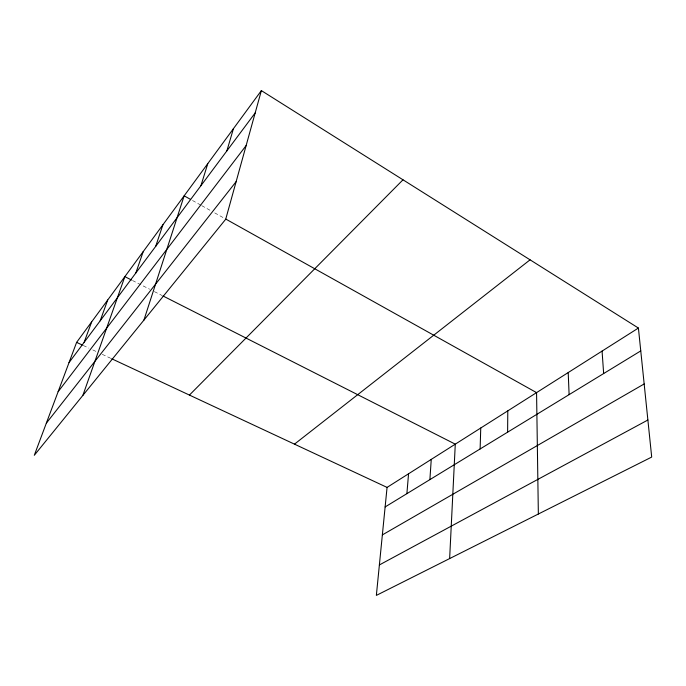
<?xml version="1.0" encoding="UTF-8"?>
<svg xmlns="http://www.w3.org/2000/svg" width="686" height="686" viewBox="0 0 686 686"><rect width="100%" height="100%" fill="white"/><g stroke="black" fill="none" stroke-linecap="round" stroke-linejoin="round"><path stroke-width="0.51" stroke-dasharray="3.43 2.57" d="M83.246 345.47L88.94 348.136M92.739 349.903L96.529 351.678M102.223 354.336L110.763 358.324M132.467 280.497L149.617 289.192M154.376 291.601L161.999 295.469M192.483 200.475L200.809 205.131M201.735 205.646L210.996 210.816M214.701 212.883L224.888 218.577"/><path stroke-width="1.03" d="M507.614 432.18L507.794 410.863M480.123 448.961L480.749 428.013M449.639 558.584L455.281 444.159L162.951 295.949M429.89 479.625L431.254 459.388M406.884 493.671L408.556 473.786M638.409 328.054L387.067 487.403L376.357 595.397L651.7 457.073L638.409 328.054L261.366 90.603L76.609 342.374L34.3 455.29L225.711 219.237L261.366 90.603M226.869 150.886L233.429 128.676M200.929 185.683L207.781 163.628M143.914 320.113L184.148 195.827L190.631 199.446M155.688 246.36L162.925 224.742M135.845 272.977L143.211 251.608M82.869 395.393L124.852 276.63L131.515 280.017M100.182 320.808L107.702 299.996M84.104 342.383L91.658 321.863M69.029 362.594L255.183 112.916M58.139 391.672L246.137 145.552M46.339 423.159L236.138 181.619M189.43 395.076L402.999 179.801M294.474 444.151L530.072 259.822M385.129 506.945L640.767 350.898M382.359 534.9L644.171 383.954M379.375 564.947L647.884 420.004M76.609 342.374L82.303 345.032M111.715 358.769L387.067 487.403M225.814 219.091L536.563 392.624L538.356 514.02M602.068 351.095L603.654 373.553M568.205 372.567L569.114 394.639"/></g></svg>
